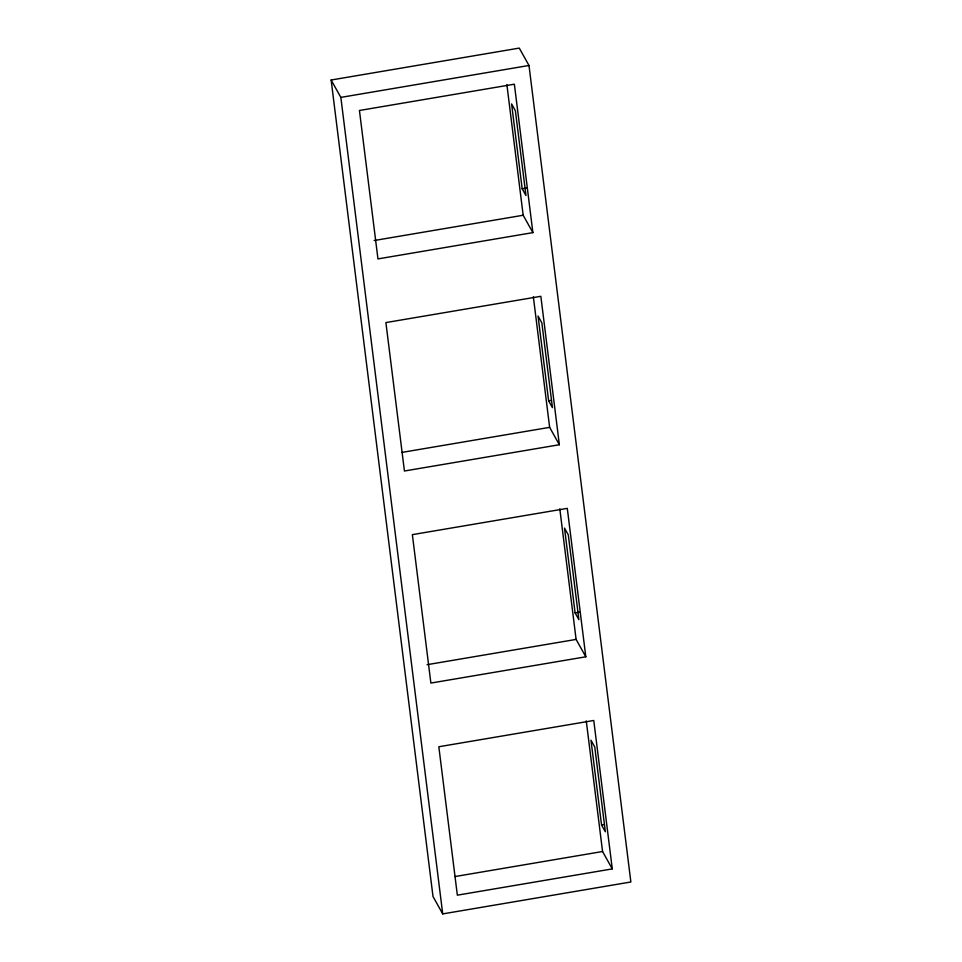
<?xml version="1.0" encoding="UTF-8"?>
<svg xmlns="http://www.w3.org/2000/svg" width="962" height="962" viewBox="0 0 962 962"><rect width="100%" height="100%" fill="white"/><g stroke="black" fill="none" stroke-linecap="round" stroke-linejoin="round"><path stroke-width="1.44" d="M331.132 80.014L519.276 48.1L528.992 65.476L630.868 881.986L442.724 913.9L433.008 896.524L331.132 80.014L340.849 97.39L442.724 913.9M340.849 97.39L528.992 65.476M522.174 188.732L525.961 195.514L515.379 110.726L511.592 103.932L522.174 188.732L526.322 188.023M374.146 240.524L523.172 215.247L532.888 232.624L377.958 258.91L359.439 110.486L514.369 84.199L532.888 232.624M548.629 400.841L552.428 407.623L541.846 322.823L538.047 316.041L548.629 400.841L551.394 400.372M402.08 452.38L549.639 427.356L559.355 444.733L404.425 471.007L385.894 322.583L540.836 296.308L559.355 444.733M575.096 612.89L578.883 619.684L568.302 534.884L564.514 528.102L575.096 612.89L579.244 612.193M427.068 664.694L576.106 639.417L585.81 656.793L430.88 683.068L412.361 534.644L567.291 508.369L585.81 656.793M601.551 824.999L605.351 831.781L594.769 746.993L590.981 740.211L601.551 824.999L604.328 824.53M455.002 876.55L602.561 851.514L612.277 868.902L457.347 895.177L438.828 746.752L593.758 720.478L612.277 868.902M506.878 84.632L523.172 215.247M533.345 296.741L549.639 427.356M559.8 508.802L576.106 639.417M586.267 720.911L602.561 851.514"/></g></svg>
